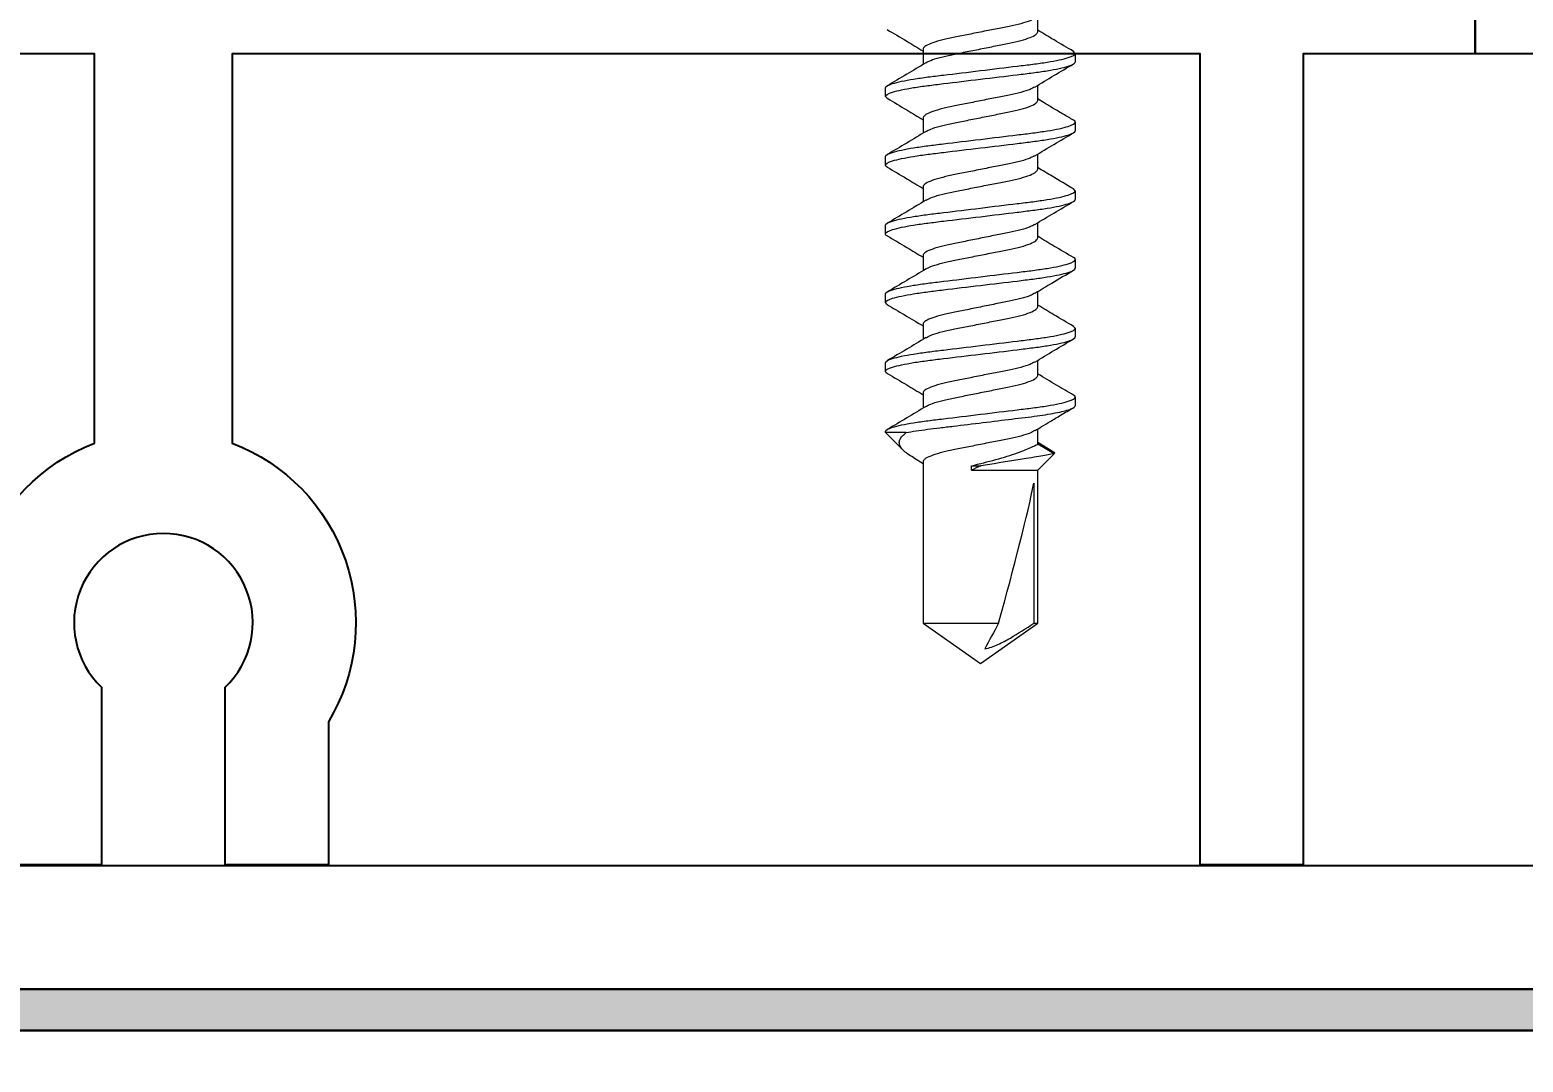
# Model space of a CAD drawing. Extents: x 0 to 79.8, y 0 to 38.2.
# Drawn here: x 71.987 to 73.073, y 28.461 to 29.212 of the extents above; entities that cross this region are included whole.
import ezdxf

# ---------------------------------------------------------------- set-up
doc = ezdxf.new("R2010")
doc.units = 0
doc.header["$MEASUREMENT"] = 0
doc.linetypes.add('SLD-Solid', pattern=[0])
doc.layers.get('0').update_dxf_attribs({"linetype": 'CONTINUOUS'})
doc.layers.get('DEFPOINTS').update_dxf_attribs({"color": 1, "linetype": 'CONTINUOUS'})
for name, color, linetype in [('SILL-PAN', 7, 'CONTINUOUS'), ('TEXT', 7, 'CONTINUOUS'), ('TITLE-BLOCK', 7, 'CONTINUOUS'), ('WALL_COND', 7, 'CONTINUOUS'), ('WATERPROOF_MATL', 5, 'CONTINUOUS')]:
    doc.layers.add(name, color=color, linetype=linetype)
doc.styles.add('ROMANS', font='romans')
doc.dimstyles.new('QUARTER', dxfattribs={"dimscale": 4, "dimtxt": 0.06, "dimasz": 0.05, "dimexe": 0.06, "dimexo": 0.032, "dimgap": 0.021, "dimtad": 0, "dimdec": 4, "dimzin": 4, "dimdsep": 46, "dimlunit": 5, "dimtxsty": 'ROMANS', "dimcen": 0.09, "dimadec": 0, "dimazin": 1, "dimtfac": 1, "dimtdec": 4, "dimtofl": 0, "dimtmove": 0, "dimatfit": 3, "dimfxl": 0, "dimtolj": 1, "dimtzin": 0, "dimarcsym": 0})

# ---------------------------------------------------------------- blocks, each defined once
blk = doc.blocks.new('*D212')
at = {"color": 0, "lineweight": -2}
for p, q in [((70.9649, 28.3865), (70.9649, 25.2582)), ((77.0199, 28.3865), (77.0199, 25.2582)), ((71.1649, 25.4982), (71.4284, 25.4982)), ((76.8199, 25.4982), (76.5564, 25.4982))]:
    blk.add_line(p, q, dxfattribs=at)
at = {"color": 0}
for points in [[(71.1649, 25.5315), (71.1649, 25.4648), (70.9649, 25.4982)], [(76.8199, 25.5315), (76.8199, 25.4648), (77.0199, 25.4982)]]:
    blk.add_solid(points, dxfattribs=at)
at = {"layer": 'DEFPOINTS', "color": 0}
for p in [(70.9649, 28.5145), (77.0199, 28.5145), (77.0199, 25.4982)]:
    blk.add_point(p, dxfattribs=at)
at = {"color": 0, "insert": (73.9924, 25.4982), "char_height": 0.24, "attachment_point": 5, "style": 'ROMANS'}
blk.add_mtext('\\A1;6{\\H1x;\\S1/16;}" SUB-SILL PAN DEPTH', dxfattribs=at)
blk = doc.blocks.new('25559')
at = {"color": 7, "linetype": 'SLD-Solid', "lineweight": 15}
for p, q in [((0.5562, 0.069), (0.5548, 0.0678)), ((0.5562, 0.069), (0.5625, 0.069)), ((0.6062, 0.069), (0.6125, 0.069)), ((0.6562, 0.069), (0.6548, 0.0677)), ((0.6562, 0.069), (0.6625, 0.069)), ((0.7062, 0.069), (0.7125, 0.069)), ((0.7562, 0.069), (0.7548, 0.0677)), ((0.7562, 0.069), (0.7625, 0.069)), ((0.8062, 0.069), (0.8125, 0.069)), ((0.8458, 0.0525), (0.8393, 0.0417)), ((0.8474, 0.0537), (0.8405, 0.0417)), ((0.8594, 0.0417), (0.8474, 0.0537)), ((0.5405, 0.0417), (0.5295, 0.0417)), ((0.5905, 0.0417), (0.5795, 0.0417)), ((0.6405, 0.0417), (0.6295, 0.0417)), ((0.6905, 0.0417), (0.6795, 0.0417)), ((0.7405, 0.0417), (0.7295, 0.0417)), ((0.7905, 0.0417), (0.7795, 0.0417)), ((0.8405, 0.0417), (0.8294, 0.0417)), ((0.9708, 0.0417), (0.8594, 0.0417)), ((0.8594, -0.0065), (0.8594, 0.0417)), ((0.8688, 0.0389), (0.9708, 0.0389)), ((1, 0), (0.9708, 0.0417)), ((0.9708, 0.0389), (0.9708, 0.0417)), ((0.9708, -0.0417), (0.9708, 0.0132)), ((0.8562, -0.0065), (0.8562, 0.0003)), ((0.9708, -0.0417), (1, 0)), ((0.8594, -0.0065), (0.8562, -0.0065)), ((0.5532, -0.0417), (0.5643, -0.0417)), ((0.6032, -0.0417), (0.6143, -0.0417)), ((0.6532, -0.0417), (0.6643, -0.0417)), ((0.7032, -0.0417), (0.7143, -0.0417)), ((0.7532, -0.0417), (0.7643, -0.0417)), ((0.8032, -0.0417), (0.8143, -0.0417)), ((0.8503, -0.0487), (0.8545, -0.0417)), ((0.8532, -0.0417), (0.9708, -0.0417)), ((0.8321, -0.054), (0.8321, -0.069)), ((0.8321, -0.069), (0.8449, -0.0562)), ((0.5875, -0.069), (0.5812, -0.069)), ((0.5889, -0.0677), (0.5875, -0.069)), ((0.6375, -0.069), (0.6312, -0.069)), ((0.6875, -0.069), (0.6812, -0.069)), ((0.7375, -0.069), (0.7312, -0.069)), ((0.7389, -0.0678), (0.7375, -0.069)), ((0.7875, -0.069), (0.7812, -0.069)), ((0.8321, -0.069), (0.8312, -0.069))]:
    blk.add_line(p, q, dxfattribs=at)
blk.add_ellipse((0.9907, 0), major_axis=(0.143, -0.0411), ratio=0.048755, start_param=1.724549, end_param=2.605956, dxfattribs=at)
for points, knots in [([(0.5548, 0.0678), (0.552, 0.063), (0.5469, 0.0543), (0.5417, 0.0457), (0.5393, 0.0417)], [0, 0, 0, 0, 0.543159, 1, 1, 1, 1]), ([(0.5812, -0.069), (0.5803, -0.069), (0.5793, -0.0673), (0.5771, -0.0603), (0.5759, -0.055), (0.5744, -0.0453), (0.5739, -0.0418), (0.5729, -0.0345), (0.5725, -0.0308), (0.571, -0.0185), (0.5699, -0.0092), (0.5676, 0.0092), (0.5665, 0.0185), (0.565, 0.0308), (0.5646, 0.0345), (0.5636, 0.0418), (0.5631, 0.0453), (0.5616, 0.055), (0.5604, 0.0603), (0.5582, 0.0673), (0.5572, 0.069), (0.5562, 0.069)], [0, 0, 0, 0, 0.125, 0.125, 0.25, 0.25, 0.3125, 0.3125, 0.375, 0.375, 0.5, 0.5, 0.625, 0.625, 0.6875, 0.6875, 0.75, 0.75, 0.875, 0.875, 1, 1, 1, 1]), ([(0.5875, -0.069), (0.5866, -0.069), (0.5855, -0.0673), (0.5833, -0.0603), (0.5822, -0.055), (0.5806, -0.0453), (0.5801, -0.0418), (0.5792, -0.0345), (0.5787, -0.0308), (0.5772, -0.0185), (0.5761, -0.0092), (0.5739, 0.0092), (0.5728, 0.0185), (0.5713, 0.0308), (0.5708, 0.0345), (0.5699, 0.0418), (0.5694, 0.0453), (0.5678, 0.055), (0.5667, 0.0603), (0.5645, 0.0673), (0.5634, 0.069), (0.5625, 0.069)], [0, 0, 0, 0, 0.125, 0.125, 0.25, 0.25, 0.3125, 0.3125, 0.375, 0.375, 0.5, 0.5, 0.625, 0.625, 0.6875, 0.6875, 0.75, 0.75, 0.875, 0.875, 1, 1, 1, 1]), ([(0.5808, 0.0396), (0.5779, 0.0442), (0.5723, 0.0536), (0.5667, 0.063), (0.5639, 0.0678)], [0, 0, 0, 0, 0.497134, 1, 1, 1, 1]), ([(0.6048, 0.0677), (0.6034, 0.0653), (0.6007, 0.0607), (0.5963, 0.0531), (0.5925, 0.0469), (0.5903, 0.0432), (0.5893, 0.0417)], [0, 0, 0, 0, 0.299941, 0.565966, 0.820653, 1, 1, 1, 1]), ([(0.6062, 0.069), (0.6058, 0.069), (0.6053, 0.069), (0.6048, 0.0677), (0.6048, 0.0677)], [0, 0, 0, 0, 0.978012, 1, 1, 1, 1]), ([(0.6312, -0.069), (0.6303, -0.069), (0.6293, -0.0673), (0.6271, -0.0603), (0.6259, -0.055), (0.6244, -0.0453), (0.6239, -0.0418), (0.6229, -0.0345), (0.6225, -0.0308), (0.621, -0.0185), (0.6199, -0.0092), (0.6176, 0.0092), (0.6165, 0.0185), (0.615, 0.0308), (0.6146, 0.0345), (0.6136, 0.0418), (0.6131, 0.0453), (0.6116, 0.055), (0.6104, 0.0603), (0.6082, 0.0673), (0.6072, 0.069), (0.6062, 0.069)], [0, 0, 0, 0, 0.125, 0.125, 0.25, 0.25, 0.3125, 0.3125, 0.375, 0.375, 0.5, 0.5, 0.625, 0.625, 0.6875, 0.6875, 0.75, 0.75, 0.875, 0.875, 1, 1, 1, 1]), ([(0.6375, -0.069), (0.6366, -0.069), (0.6355, -0.0673), (0.6333, -0.0603), (0.6322, -0.055), (0.6306, -0.0453), (0.6301, -0.0418), (0.6292, -0.0345), (0.6287, -0.0308), (0.6272, -0.0185), (0.6261, -0.0092), (0.6239, 0.0092), (0.6228, 0.0185), (0.6213, 0.0308), (0.6208, 0.0345), (0.6199, 0.0418), (0.6194, 0.0453), (0.6178, 0.055), (0.6167, 0.0603), (0.6145, 0.0673), (0.6134, 0.069), (0.6125, 0.069)], [0, 0, 0, 0, 0.125, 0.125, 0.25, 0.25, 0.3125, 0.3125, 0.375, 0.375, 0.5, 0.5, 0.625, 0.625, 0.6875, 0.6875, 0.75, 0.75, 0.875, 0.875, 1, 1, 1, 1]), ([(0.6308, 0.0395), (0.628, 0.0442), (0.6223, 0.0535), (0.6168, 0.063), (0.614, 0.0677)], [0, 0, 0, 0, 0.497137, 1, 1, 1, 1]), ([(0.6548, 0.0678), (0.6518, 0.0626), (0.6466, 0.0539), (0.6414, 0.0452), (0.6393, 0.0417)], [0, 0, 0, 0, 0.593911, 1, 1, 1, 1]), ([(0.6812, -0.069), (0.6803, -0.069), (0.6793, -0.0673), (0.6771, -0.0603), (0.6759, -0.055), (0.6744, -0.0453), (0.6739, -0.0418), (0.6729, -0.0345), (0.6725, -0.0308), (0.671, -0.0185), (0.6699, -0.0092), (0.6676, 0.0092), (0.6665, 0.0185), (0.665, 0.0308), (0.6646, 0.0345), (0.6636, 0.0418), (0.6631, 0.0453), (0.6616, 0.055), (0.6604, 0.0603), (0.6582, 0.0673), (0.6572, 0.069), (0.6562, 0.069)], [0, 0, 0, 0, 0.125, 0.125, 0.25, 0.25, 0.3125, 0.3125, 0.375, 0.375, 0.5, 0.5, 0.625, 0.625, 0.6875, 0.6875, 0.75, 0.75, 0.875, 0.875, 1, 1, 1, 1]), ([(0.6875, -0.069), (0.6866, -0.069), (0.6855, -0.0673), (0.6833, -0.0603), (0.6822, -0.055), (0.6806, -0.0453), (0.6801, -0.0418), (0.6792, -0.0345), (0.6787, -0.0308), (0.6772, -0.0185), (0.6761, -0.0092), (0.6739, 0.0092), (0.6728, 0.0185), (0.6713, 0.0308), (0.6708, 0.0345), (0.6699, 0.0418), (0.6694, 0.0453), (0.6678, 0.055), (0.6667, 0.0603), (0.6645, 0.0673), (0.6634, 0.069), (0.6625, 0.069)], [0, 0, 0, 0, 0.125, 0.125, 0.25, 0.25, 0.3125, 0.3125, 0.375, 0.375, 0.5, 0.5, 0.625, 0.625, 0.6875, 0.6875, 0.75, 0.75, 0.875, 0.875, 1, 1, 1, 1]), ([(0.6807, 0.0396), (0.6779, 0.0442), (0.6723, 0.0536), (0.6668, 0.063), (0.664, 0.0677)], [0, 0, 0, 0, 0.497403, 1, 1, 1, 1]), ([(0.7048, 0.0677), (0.702, 0.063), (0.6969, 0.0543), (0.6917, 0.0456), (0.6893, 0.0417)], [0, 0, 0, 0, 0.544742, 1, 1, 1, 1]), ([(0.7062, 0.069), (0.7058, 0.069), (0.7053, 0.069), (0.7048, 0.0677), (0.7048, 0.0677)], [0, 0, 0, 0, 0.981212, 1, 1, 1, 1]), ([(0.7312, -0.069), (0.7303, -0.069), (0.7293, -0.0673), (0.7271, -0.0603), (0.7259, -0.055), (0.7244, -0.0453), (0.7239, -0.0418), (0.7229, -0.0345), (0.7225, -0.0308), (0.721, -0.0185), (0.7199, -0.0092), (0.7176, 0.0092), (0.7165, 0.0185), (0.715, 0.0308), (0.7146, 0.0345), (0.7136, 0.0418), (0.7131, 0.0453), (0.7116, 0.055), (0.7104, 0.0603), (0.7082, 0.0673), (0.7072, 0.069), (0.7062, 0.069)], [0, 0, 0, 0, 0.125, 0.125, 0.25, 0.25, 0.3125, 0.3125, 0.375, 0.375, 0.5, 0.5, 0.625, 0.625, 0.6875, 0.6875, 0.75, 0.75, 0.875, 0.875, 1, 1, 1, 1]), ([(0.7375, -0.069), (0.7366, -0.069), (0.7355, -0.0673), (0.7333, -0.0603), (0.7322, -0.055), (0.7306, -0.0453), (0.7301, -0.0418), (0.7292, -0.0345), (0.7287, -0.0308), (0.7272, -0.0185), (0.7261, -0.0092), (0.7239, 0.0092), (0.7228, 0.0185), (0.7213, 0.0308), (0.7208, 0.0345), (0.7199, 0.0418), (0.7194, 0.0453), (0.7178, 0.055), (0.7167, 0.0603), (0.7145, 0.0673), (0.7134, 0.069), (0.7125, 0.069)], [0, 0, 0, 0, 0.125, 0.125, 0.25, 0.25, 0.3125, 0.3125, 0.375, 0.375, 0.5, 0.5, 0.625, 0.625, 0.6875, 0.6875, 0.75, 0.75, 0.875, 0.875, 1, 1, 1, 1]), ([(0.7307, 0.0396), (0.7283, 0.0437), (0.7226, 0.053), (0.7171, 0.0625), (0.7139, 0.0677)], [0, 0, 0, 0, 0.438749, 1, 1, 1, 1]), ([(0.7548, 0.0678), (0.752, 0.063), (0.7469, 0.0543), (0.7417, 0.0457), (0.7393, 0.0417)], [0, 0, 0, 0, 0.544674, 1, 1, 1, 1]), ([(0.7812, -0.069), (0.7803, -0.069), (0.7793, -0.0673), (0.7771, -0.0603), (0.7759, -0.055), (0.7744, -0.0453), (0.7739, -0.0418), (0.7729, -0.0345), (0.7725, -0.0308), (0.771, -0.0185), (0.7699, -0.0092), (0.7676, 0.0092), (0.7665, 0.0185), (0.765, 0.0308), (0.7646, 0.0345), (0.7636, 0.0418), (0.7631, 0.0453), (0.7616, 0.055), (0.7604, 0.0603), (0.7582, 0.0673), (0.7572, 0.069), (0.7562, 0.069)], [0, 0, 0, 0, 0.125, 0.125, 0.25, 0.25, 0.3125, 0.3125, 0.375, 0.375, 0.5, 0.5, 0.625, 0.625, 0.6875, 0.6875, 0.75, 0.75, 0.875, 0.875, 1, 1, 1, 1]), ([(0.7875, -0.069), (0.7866, -0.069), (0.7855, -0.0673), (0.7833, -0.0603), (0.7822, -0.055), (0.7806, -0.0453), (0.7801, -0.0418), (0.7792, -0.0345), (0.7787, -0.0308), (0.7772, -0.0185), (0.7761, -0.0092), (0.7739, 0.0092), (0.7728, 0.0185), (0.7713, 0.0308), (0.7708, 0.0345), (0.7699, 0.0418), (0.7694, 0.0453), (0.7678, 0.055), (0.7667, 0.0603), (0.7645, 0.0673), (0.7634, 0.069), (0.7625, 0.069)], [0, 0, 0, 0, 0.125, 0.125, 0.25, 0.25, 0.3125, 0.3125, 0.375, 0.375, 0.5, 0.5, 0.625, 0.625, 0.6875, 0.6875, 0.75, 0.75, 0.875, 0.875, 1, 1, 1, 1]), ([(0.7808, 0.0395), (0.778, 0.0442), (0.7723, 0.0536), (0.7667, 0.063), (0.764, 0.0677)], [0, 0, 0, 0, 0.497058, 1, 1, 1, 1]), ([(0.8048, 0.0677), (0.8024, 0.0636), (0.7973, 0.0549), (0.7921, 0.0463), (0.7893, 0.0417)], [0, 0, 0, 0, 0.470268, 1, 1, 1, 1]), ([(0.8062, 0.069), (0.8058, 0.069), (0.8053, 0.069), (0.8048, 0.0677), (0.8048, 0.0677)], [0, 0, 0, 0, 0.993451, 1, 1, 1, 1]), ([(0.8312, -0.069), (0.8303, -0.069), (0.8293, -0.0673), (0.8271, -0.0603), (0.8259, -0.055), (0.8244, -0.0453), (0.8239, -0.0418), (0.8229, -0.0345), (0.8225, -0.0308), (0.821, -0.0185), (0.8199, -0.0092), (0.8176, 0.0092), (0.8165, 0.0185), (0.815, 0.0308), (0.8146, 0.0345), (0.8136, 0.0418), (0.8131, 0.0453), (0.8116, 0.055), (0.8104, 0.0603), (0.8082, 0.0673), (0.8072, 0.069), (0.8062, 0.069)], [0, 0, 0, 0, 0.125, 0.125, 0.25, 0.25, 0.3125, 0.3125, 0.375, 0.375, 0.5, 0.5, 0.625, 0.625, 0.6875, 0.6875, 0.75, 0.75, 0.875, 0.875, 1, 1, 1, 1]), ([(0.8321, -0.054), (0.8312, -0.0495), (0.8304, -0.0441), (0.8293, -0.0355), (0.8289, -0.0326), (0.8282, -0.0263), (0.8278, -0.023), (0.8265, -0.0128), (0.8257, -0.0054), (0.8239, 0.0091), (0.823, 0.0163), (0.8214, 0.0296), (0.8207, 0.0356), (0.8192, 0.0468), (0.8183, 0.0519), (0.8166, 0.0604), (0.8157, 0.0637), (0.814, 0.068), (0.8132, 0.069), (0.8125, 0.069)], [0, 0, 0, 0, 0.125, 0.125, 0.1875, 0.1875, 0.25, 0.25, 0.375, 0.375, 0.5, 0.5, 0.625, 0.625, 0.75, 0.75, 0.875, 0.875, 1, 1, 1, 1]), ([(0.8306, 0.0398), (0.8297, 0.0413), (0.8277, 0.0446), (0.8237, 0.0511), (0.8189, 0.0592), (0.8157, 0.0646), (0.814, 0.0677)], [0, 0, 0, 0, 0.1901712, 0.4057969, 0.6676779, 1, 1, 1, 1]), ([(0.8459, 0.0525), (0.8459, 0.0526), (0.8465, 0.0542), (0.847, 0.0539), (0.8474, 0.0537)], [0, 0, 0, 0, 0.089674, 1, 1, 1, 1]), ([(0.8474, 0.0537), (0.8474, 0.0537), (0.8477, 0.0521), (0.8484, 0.0479), (0.8488, 0.0461), (0.8495, 0.042), (0.8499, 0.0397), (0.852, 0.027), (0.8542, 0.0133), (0.8562, 0.0003)], [0, 0, 0, 0, 0.25, 0.25, 0.375, 0.375, 0.5, 0.5, 1, 1, 1, 1]), ([(0.5307, 0.0395), (0.5312, 0.0385), (0.5326, 0.0363), (0.5346, 0.0298), (0.5366, 0.0211), (0.5385, 0.011), (0.5407, 0), (0.543, -0.011), (0.5449, -0.0211), (0.5469, -0.0298), (0.5491, -0.0365), (0.5513, -0.0409), (0.5526, -0.0415), (0.5532, -0.0417)], [0, 0, 0, 0, 0.075758, 0.1699, 0.260606, 0.351313, 0.445455, 0.539597, 0.630303, 0.721009, 0.815152, 0.909294, 1, 1, 1, 1]), ([(0.5631, -0.0396), (0.5625, -0.0386), (0.5612, -0.0363), (0.5591, -0.0298), (0.5572, -0.0211), (0.5552, -0.011), (0.553, 0), (0.5508, 0.011), (0.5488, 0.0211), (0.5469, 0.0298), (0.5447, 0.0365), (0.5425, 0.0409), (0.5411, 0.0415), (0.5405, 0.0417)], [0, 0, 0, 0, 0.076547, 0.170609, 0.261238, 0.351867, 0.445929, 0.53999, 0.630619, 0.721248, 0.81531, 0.909371, 1, 1, 1, 1]), ([(0.5807, 0.0394), (0.5813, 0.0384), (0.5826, 0.0362), (0.5846, 0.0298), (0.5866, 0.0211), (0.5885, 0.011), (0.5907, 0), (0.593, -0.011), (0.5949, -0.0211), (0.5969, -0.0298), (0.5991, -0.0365), (0.6013, -0.0409), (0.6026, -0.0415), (0.6032, -0.0417)], [0, 0, 0, 0, 0.072707, 0.16716, 0.258166, 0.349171, 0.443624, 0.538077, 0.629083, 0.720089, 0.814541, 0.908994, 1, 1, 1, 1]), ([(0.613, -0.0393), (0.6124, -0.0384), (0.6112, -0.0362), (0.6091, -0.0297), (0.6072, -0.0211), (0.6052, -0.011), (0.603, 0), (0.6008, 0.011), (0.5988, 0.0211), (0.5969, 0.0298), (0.5947, 0.0365), (0.5925, 0.0409), (0.5911, 0.0415), (0.5905, 0.0417)], [0, 0, 0, 0, 0.071493, 0.166069, 0.257194, 0.348319, 0.442896, 0.537472, 0.628597, 0.719722, 0.814299, 0.908875, 1, 1, 1, 1]), ([(0.6308, 0.0393), (0.6313, 0.0384), (0.6326, 0.0362), (0.6346, 0.0297), (0.6366, 0.0211), (0.6385, 0.011), (0.6407, 0), (0.643, -0.011), (0.6449, -0.0211), (0.6469, -0.0298), (0.6491, -0.0365), (0.6513, -0.0409), (0.6526, -0.0415), (0.6532, -0.0417)], [0, 0, 0, 0, 0.071416, 0.166001, 0.257133, 0.348265, 0.44285, 0.537434, 0.628567, 0.719699, 0.814283, 0.908868, 1, 1, 1, 1]), ([(0.663, -0.0394), (0.6625, -0.0385), (0.6612, -0.0362), (0.6591, -0.0298), (0.6572, -0.0211), (0.6552, -0.011), (0.653, 0), (0.6508, 0.011), (0.6488, 0.0211), (0.6469, 0.0298), (0.6447, 0.0365), (0.6425, 0.0409), (0.6411, 0.0415), (0.6405, 0.0417)], [0, 0, 0, 0, 0.073737, 0.168085, 0.258989, 0.349894, 0.444242, 0.53859, 0.629495, 0.720399, 0.814747, 0.909095, 1, 1, 1, 1]), ([(0.6807, 0.0394), (0.6813, 0.0384), (0.6826, 0.0362), (0.6846, 0.0298), (0.6866, 0.0211), (0.6885, 0.011), (0.6907, 0), (0.693, -0.011), (0.6949, -0.0211), (0.6969, -0.0298), (0.6991, -0.0365), (0.7013, -0.0409), (0.7026, -0.0415), (0.7032, -0.0417)], [0, 0, 0, 0, 0.073077, 0.167492, 0.258462, 0.349431, 0.443846, 0.538261, 0.629231, 0.7202, 0.814615, 0.909031, 1, 1, 1, 1]), ([(0.713, -0.0393), (0.7124, -0.0384), (0.7112, -0.0362), (0.7091, -0.0297), (0.7072, -0.0211), (0.7052, -0.011), (0.703, 0), (0.7008, 0.011), (0.6988, 0.0211), (0.6969, 0.0298), (0.6947, 0.0365), (0.6925, 0.0409), (0.6911, 0.0415), (0.6905, 0.0417)], [0, 0, 0, 0, 0.071238, 0.16584, 0.25699, 0.34814, 0.442743, 0.537345, 0.628495, 0.719645, 0.814248, 0.90885, 1, 1, 1, 1]), ([(0.7307, 0.0394), (0.7313, 0.0385), (0.7326, 0.0362), (0.7346, 0.0298), (0.7366, 0.0211), (0.7385, 0.011), (0.7407, 0), (0.743, -0.011), (0.7449, -0.0211), (0.7469, -0.0298), (0.7491, -0.0365), (0.7513, -0.0409), (0.7526, -0.0415), (0.7532, -0.0417)], [0, 0, 0, 0, 0.073684, 0.168037, 0.258947, 0.349857, 0.44421, 0.538564, 0.629474, 0.720383, 0.814737, 0.90909, 1, 1, 1, 1]), ([(0.7631, -0.0395), (0.7625, -0.0385), (0.7612, -0.0363), (0.7591, -0.0298), (0.7572, -0.0211), (0.7552, -0.011), (0.753, 0), (0.7508, 0.011), (0.7488, 0.0211), (0.7469, 0.0298), (0.7447, 0.0365), (0.7425, 0.0409), (0.7411, 0.0415), (0.7405, 0.0417)], [0, 0, 0, 0, 0.0748562, 0.1690902, 0.259885, 0.3506798, 0.4449137, 0.5391477, 0.6299425, 0.7207373, 0.8149712, 0.9092052, 1, 1, 1, 1]), ([(0.7808, 0.0393), (0.7813, 0.0384), (0.7826, 0.0362), (0.7846, 0.0297), (0.7866, 0.0211), (0.7885, 0.011), (0.7907, 0), (0.793, -0.011), (0.7949, -0.0211), (0.7969, -0.0298), (0.7991, -0.0365), (0.8013, -0.0409), (0.8026, -0.0415), (0.8032, -0.0417)], [0, 0, 0, 0, 0.071394, 0.165981, 0.257115, 0.34825, 0.442836, 0.537423, 0.628558, 0.719692, 0.814279, 0.908865, 1, 1, 1, 1]), ([(0.813, -0.0393), (0.8124, -0.0384), (0.8112, -0.0362), (0.8091, -0.0297), (0.8072, -0.0211), (0.8052, -0.011), (0.803, 0), (0.8008, 0.011), (0.7988, 0.0211), (0.7969, 0.0298), (0.7947, 0.0365), (0.7925, 0.0409), (0.7911, 0.0415), (0.7905, 0.0417)], [0, 0, 0, 0, 0.0713374, 0.1659298, 0.2570699, 0.3482101, 0.4428025, 0.5373948, 0.628535, 0.7196751, 0.8142675, 0.9088599, 1, 1, 1, 1]), ([(0.8306, 0.0395), (0.8312, 0.0385), (0.8325, 0.0363), (0.8346, 0.0298), (0.8366, 0.0211), (0.8385, 0.011), (0.8407, 0), (0.843, -0.011), (0.8449, -0.0211), (0.8469, -0.0298), (0.8491, -0.0365), (0.8513, -0.0409), (0.8526, -0.0415), (0.8532, -0.0417)], [0, 0, 0, 0, 0.0759686, 0.1700892, 0.2607749, 0.3514605, 0.4455811, 0.5397018, 0.6303874, 0.7210731, 0.8151937, 0.9093144, 1, 1, 1, 1]), ([(0.8562, -0.0065), (0.8548, -0.0005), (0.8533, 0.0056), (0.8501, 0.017), (0.8484, 0.0224), (0.8452, 0.0314), (0.8436, 0.0352), (0.8413, 0.0403), (0.8405, 0.0417), (0.8405, 0.0417)], [0, 0, 0, 0, 0.25, 0.25, 0.5, 0.5, 0.75, 0.75, 1, 1, 1, 1]), ([(0.9893, 0.0032), (0.9888, 0.0066), (0.9876, 0.0097), (0.9848, 0.0159), (0.9832, 0.0189), (0.9781, 0.0276), (0.9745, 0.0333), (0.9708, 0.0389)], [0, 0, 0, 0, 0.25, 0.25, 0.5, 0.5, 1, 1, 1, 1]), ([(0.5389, -0.0678), (0.5417, -0.063), (0.5468, -0.0543), (0.5521, -0.0457), (0.5545, -0.0417)], [0, 0, 0, 0, 0.543195, 1, 1, 1, 1]), ([(0.5631, -0.0397), (0.5659, -0.0443), (0.5715, -0.0536), (0.577, -0.063), (0.5798, -0.0677)], [0, 0, 0, 0, 0.497658, 1, 1, 1, 1]), ([(0.5889, -0.0677), (0.5917, -0.063), (0.5969, -0.0543), (0.6021, -0.0457), (0.6045, -0.0417)], [0, 0, 0, 0, 0.545499, 1, 1, 1, 1]), ([(0.613, -0.0395), (0.6158, -0.0442), (0.6215, -0.0536), (0.627, -0.063), (0.6298, -0.0677)], [0, 0, 0, 0, 0.49704, 1, 1, 1, 1]), ([(0.639, -0.0677), (0.6418, -0.063), (0.6469, -0.0543), (0.6521, -0.0456), (0.6545, -0.0417)], [0, 0, 0, 0, 0.544904, 1, 1, 1, 1]), ([(0.663, -0.0396), (0.6658, -0.0443), (0.6715, -0.0536), (0.677, -0.063), (0.6798, -0.0677)], [0, 0, 0, 0, 0.497428, 1, 1, 1, 1]), ([(0.689, -0.0677), (0.6917, -0.063), (0.6969, -0.0543), (0.7021, -0.0457), (0.7045, -0.0417)], [0, 0, 0, 0, 0.5433102, 1, 1, 1, 1]), ([(0.713, -0.0395), (0.7158, -0.0442), (0.7214, -0.0535), (0.727, -0.063), (0.7298, -0.0677)], [0, 0, 0, 0, 0.497095, 1, 1, 1, 1]), ([(0.7389, -0.0678), (0.7414, -0.0637), (0.7465, -0.0549), (0.7517, -0.0463), (0.7545, -0.0417)], [0, 0, 0, 0, 0.473124, 1, 1, 1, 1]), ([(0.763, -0.0397), (0.7659, -0.0443), (0.7715, -0.0536), (0.777, -0.063), (0.7798, -0.0678)], [0, 0, 0, 0, 0.4973758, 1, 1, 1, 1]), ([(0.789, -0.0677), (0.7918, -0.0629), (0.7969, -0.0543), (0.8021, -0.0456), (0.8045, -0.0417)], [0, 0, 0, 0, 0.5456553, 1, 1, 1, 1]), ([(0.813, -0.0395), (0.8158, -0.0442), (0.8214, -0.0535), (0.827, -0.0629), (0.8298, -0.0677)], [0, 0, 0, 0, 0.497203, 1, 1, 1, 1]), ([(0.8502, -0.0487), (0.8493, -0.0502), (0.8475, -0.0532), (0.845, -0.0562), (0.8426, -0.0582), (0.8399, -0.0592), (0.8372, -0.0587), (0.8346, -0.0571), (0.8329, -0.055), (0.8321, -0.054)], [0, 0, 0, 0, 0.1335352, 0.2658555, 0.4012862, 0.5532901, 0.708367, 0.852872, 1, 1, 1, 1]), ([(0.639, -0.0677), (0.639, -0.0677), (0.6384, -0.069), (0.638, -0.069), (0.6375, -0.069)], [0, 0, 0, 0, 0.017618, 1, 1, 1, 1]), ([(0.689, -0.0677), (0.689, -0.0677), (0.6884, -0.069), (0.688, -0.069), (0.6875, -0.069)], [0, 0, 0, 0, 0.009197, 1, 1, 1, 1]), ([(0.789, -0.0677), (0.789, -0.0677), (0.7884, -0.069), (0.788, -0.069), (0.7875, -0.069)], [0, 0, 0, 0, 0.019289, 1, 1, 1, 1])]:
    blk.add_open_spline(points, degree=3, knots=knots, dxfattribs=at)
for points in [[(0.9708, 0.0132), (0.977, 0.0099), (0.9831, 0.0065), (0.9893, 0.0032)], [(0.8562, 0.0003), (0.8573, -0.0021), (0.8583, -0.0043), (0.8594, -0.0065)]]:
    blk.add_open_spline(points, degree=3, dxfattribs=at)

msp = doc.modelspace()

# ---------------------------------------------------------------- hatches: boundary and pattern name
at = {"layer": 'TITLE-BLOCK'}
h = msp.add_hatch(dxfattribs=at)
h.set_pattern_fill('AR-CONC', color=256, scale=0.1, style=0)
h.set_pattern_definition([(50, (145.20925, 29.9236), (0.71726, -0.062752), [0.075, -0.825]), (355, (145.20925, 29.9236), (-0.138751, 0.752192), [0.06, -0.66]), (100.4514, (145.269, 29.9184), (0.5785094, 0.6894395), [0.06374, -0.701142]), (46.1842, (145.20925, 30.1236), (1.067241, -0.165519), [0.1125, -1.2375]), (96.6356, (145.2982, 30.1098), (0.934663, 0.974118), [0.09561, -1.051713]), (351.1842, (145.2092, 30.1236), (0.934662, 0.974119), [0.09, -0.99]), (21, (145.30925, 30.0736), (0.596907, -0.402619), [0.075, -0.825]), (326, (145.30925, 30.0736), (0.243315, 0.72515), [0.06, -0.66]), (71.4514, (145.359, 30.0401), (0.8402226, 0.3225305), [0.06374, -0.701142]), (37.5, (145.20925, 29.92363), (0.01215986, 0.33289385), [0, -0.652, 0, -0.67, 0, -0.6625]), (7.5, (145.20925, 29.92363), (0.2630695, 0.3944117), [0, -0.382, 0, -0.637, 0, -0.2525]), (327.5, (144.98625, 29.92363), (0.5338224, -0.0225549), [0, -0.25, 0, -0.78, 0, -1.035]), (317.5, (144.88625, 29.92363), (0.5831862, 0.100105), [0, -0.325, 0, -0.518, 0, -0.735])])
h.paths.add_polyline_path([(70.9348821, 28.4845213), (70.9348821, 29.9170213), (69.8121385, 29.9170213), (69.7890538, 29.5485052), (69.9081258, 29.1776175), (69.9123496, 28.7281285), (70.2481851, 27.4483125), (70.922135, 26.7117447), (73.6246758, 26.3388048), (77.0492913, 26.4589675), (77.7830106, 27.2047187), (78.0463009, 28.0188556), (78.1705675, 28.9659561), (78.1554763, 29.8466201), (78.1726257, 29.9170213), (77.0498821, 29.9170213), (77.0498821, 28.4845213), (76.9316321, 28.4845213), (76.9316321, 28.0808134), (77.0802961, 27.9321494), (76.9908931, 27.7558654), (77.1144407, 27.6050064), (76.9718531, 27.4415771), (77.0951101, 27.2454614), (77.0205532, 26.9220102), (76.6796584, 26.9616995), (76.330105, 26.7797584), (76.1461836, 26.8444629), (75.8317657, 26.756322), (75.6122205, 26.9405209), (75.0066145, 26.792523), (74.780015, 26.9588132), (74.8480414, 27.2637335), (74.7004913, 27.4324614), (74.7970591, 27.7838075), (74.7230215, 27.9053507), (74.8691321, 28.0808134), (74.8691321, 28.4845213)])
at = {"layer": 'WATERPROOF_MATL'}
msp.add_hatch(color=7, dxfattribs=at).paths.add_polyline_path([(70.9648821, 29.9170213), (70.9648821, 28.5145213), (77.0198821, 28.5145213), (77.0198821, 29.9170213), (77.0498821, 29.9170213), (77.0498821, 28.4845213), (70.9348821, 28.4845213), (70.9348821, 29.9170213)])

# ---------------------------------------------------------------- linework, layer by layer
at = {"layer": 'SILL-PAN', "color": 7}
msp.add_lwpolyline([(70.9648821, 29.9170213), (71.0548821, 29.9170213), (71.0548821, 28.6045213), (76.9298821, 28.6045213), (76.9298821, 29.9170213), (77.0198821, 29.9170213), (77.0198821, 28.5145213), (70.9648821, 28.5145213)], close=True, dxfattribs=at)
at = {"layer": 'TEXT'}
for points in [[(73.0383832, 29.6450224), (73.0383832, 29.1950224), (72.9133832, 29.1950224), (72.9133832, 28.6050224), (72.8383832, 28.6050224), (72.8383832, 29.1950224), (72.1343834, 29.1950224), (72.1343834, 28.9117898, -0.466721465), (72.2043834, 28.7089118), (72.2043834, 28.6050224), (72.1293834, 28.6050224), (72.1293834, 28.7341187, 2.486759058), (72.0393834, 28.7341187), (72.0393834, 28.6050224), (71.9643834, 28.6050224)], [(71.9643834, 28.7089118, -0.466721465), (72.0343834, 28.9117898), (72.0343834, 29.1950224), (71.3303836, 29.1950224)]]:
    msp.add_lwpolyline(points, format="xyb", dxfattribs=at)
msp.add_lwpolyline([(73.1633821, 29.1950209), (73.0383821, 29.1950209), (73.0383821, 29.6450209), (73.3083821, 29.6450209)], dxfattribs=at)
at = {"layer": 'WALL_COND', "color": 7}
msp.add_lwpolyline([(76.5253821, 28.4845213), (77.5198821, 28.4845213), (77.5198821, 29.9170213), (78.1726257, 29.9170213), (78.1554763, 29.8466201), (78.1705675, 28.9659561), (78.0463009, 28.0188556), (77.7830106, 27.2047187), (77.0492913, 26.4589675), (73.6246758, 26.3388048), (70.922135, 26.7117447), (70.2481851, 27.4483125), (69.9123496, 28.7281285), (69.9081258, 29.1776175), (69.7890538, 29.5485052), (69.8121385, 29.9170213), (70.4648821, 29.9170213), (70.4648821, 28.4845213), (75.2753821, 28.4845213)], dxfattribs=at)
at = {"layer": 'WATERPROOF_MATL', "color": 7}
msp.add_lwpolyline([(70.9648821, 29.9170213), (70.9648821, 28.5145213), (77.0198821, 28.5145213), (77.0198821, 29.9170213), (77.0498821, 29.9170213), (77.0498821, 28.4845213), (70.9348821, 28.4845213), (70.9348821, 29.9170213)], close=True, dxfattribs=at)

# ---------------------------------------------------------------- block references
at = {"layer": 'TEXT', "rotation": 270}
msp.add_blockref('25559', (72.6786045, 29.7514499), dxfattribs=at)

# ---------------------------------------------------------------- dimensions: what is measured, and where the dimension line sits
dim = msp.add_linear_dim(base=(77.0198821, 25.4981749), p1=(70.9648821, 28.5145213), p2=(77.0198821, 28.5145213), text='<> SUB-SILL PAN DEPTH', dimstyle='QUARTER', override={"dimpost": '"'})
dim.commit()
dim.dimension.update_dxf_attribs({"geometry": '*D212', "text_midpoint": (73.9923821, 25.4981749)})

doc.saveas('drawing.dxf')
